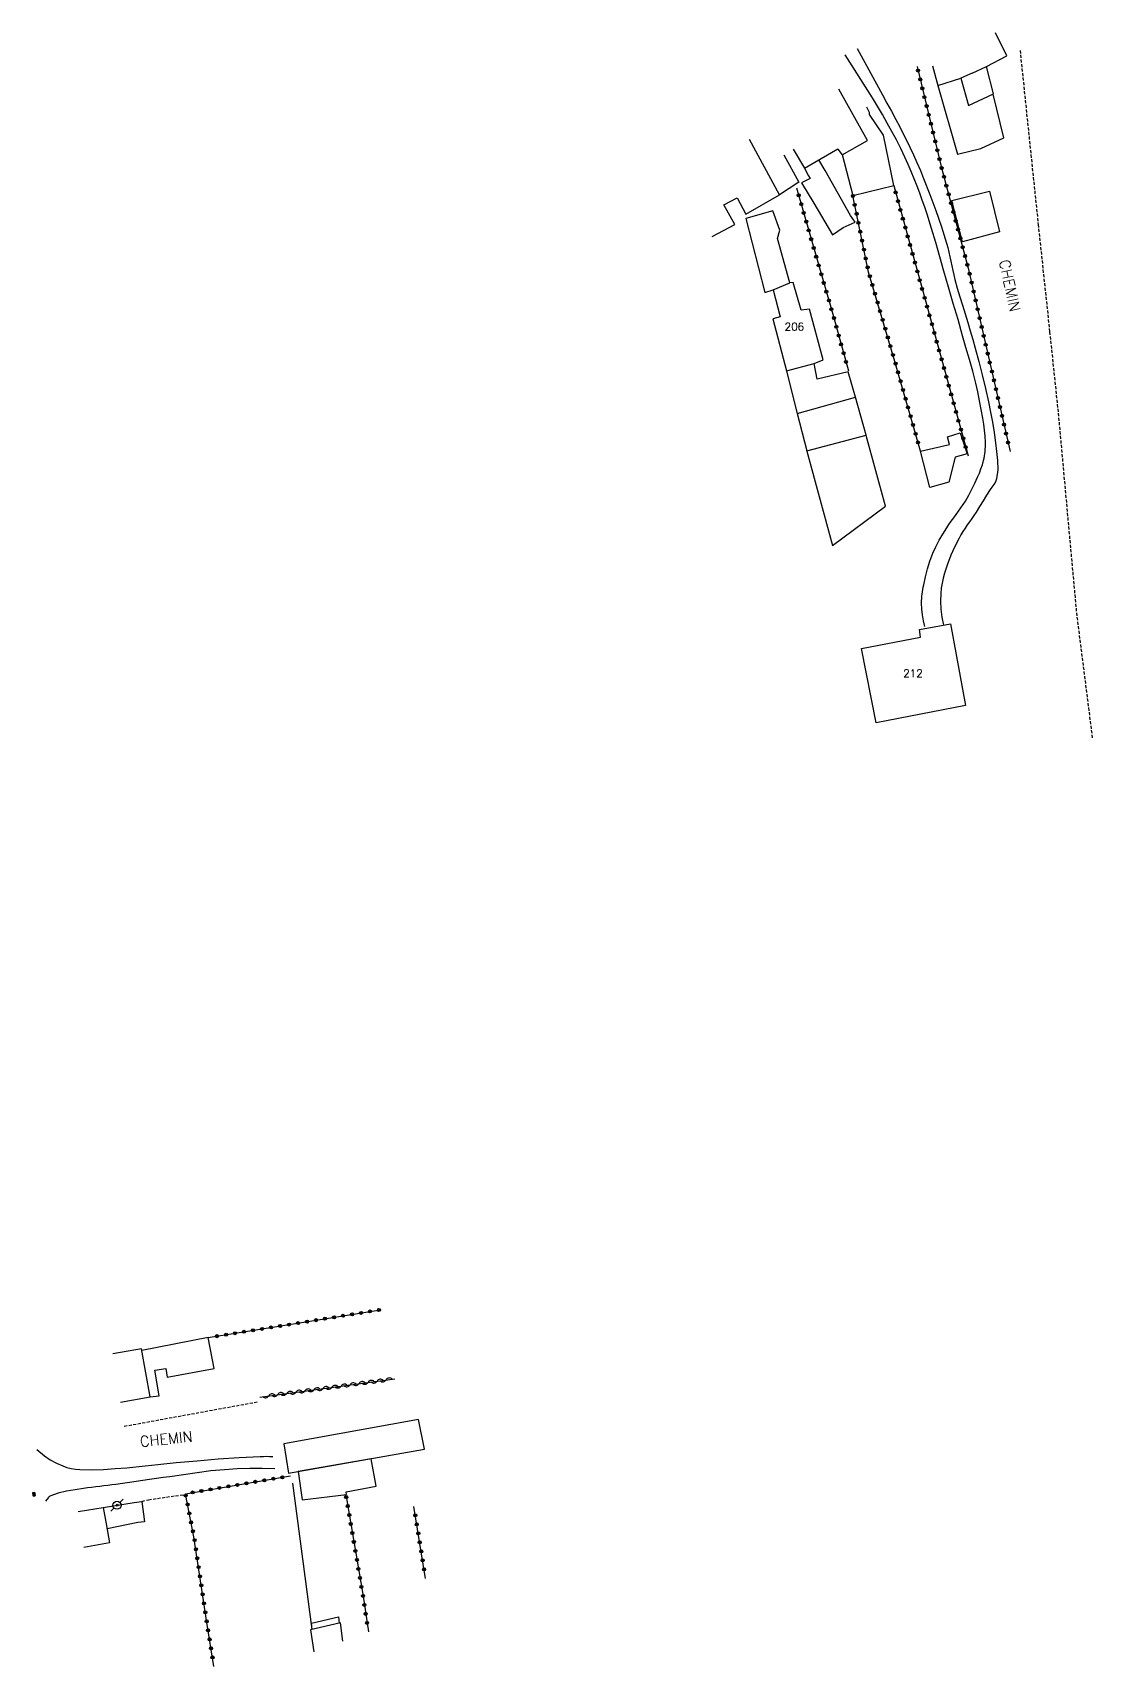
# Model space of a CAD drawing. Header units: millimetres. Extents: x 151369 to 152000, y 127000 to 127959.
# Drawn here: x 151368.6 to 151543.1, y 127690.3 to 127959.3 of the extents above; entities that cross this region are included whole.
import ezdxf
from ezdxf.enums import TextEntityAlignment as Align

# ---------------------------------------------------------------- set-up
doc = ezdxf.new("R2010")
doc.units = ezdxf.units.MM
doc.linetypes.add('DASHED', pattern=[0.75, 0.5, -0.25])
doc.layers.get('0').update_dxf_attribs({"linetype": 'CONTINUOUS'})
for name, color, linetype in [('W0071', 7, 'CONTINUOUS'), ('W0101', 7, 'CONTINUOUS'), ('W0104', 1, 'CONTINUOUS'), ('W0112', 1, 'DASHED'), ('W0310', 3, 'CONTINUOUS'), ('W0323', 7, 'CONTINUOUS'), ('W0330', 7, 'CONTINUOUS'), ('W0333', 7, 'CONTINUOUS'), ('W0401', 7, 'CONTINUOUS'), ('W0473', 7, 'CONTINUOUS'), ('W0989', 7, 'CONTINUOUS'), ('W0991', 7, 'CONTINUOUS')]:
    doc.layers.add(name, color=color, linetype=linetype)
doc.styles.get("Standard").update_dxf_attribs({"font": 'romans.shx', "width": 0.85})

# ---------------------------------------------------------------- blocks, each defined once
blk = doc.blocks.new('T473')
for p, q in [((-0.166667, 0.166667), (0.166667, -0.166667)), ((-0.166667, -0.166667), (0.166667, 0.166667)), ((0.500001, 0.500001), (1.000002, 1.000002)), ((-1.000002, -1.000002), (-0.500001, -0.500001))]:
    blk.add_line(p, q)
blk.add_ellipse((0, 0), major_axis=(0.471405, 0.471405), ratio=1, start_param=5.4977871438, end_param=11.780972451)
blk = doc.blocks.new('T401')
for p, q in [((-0.3, 0.3), (0, 0.3)), ((-0.3, -0.25), (-0.3, 0.3)), ((-0.3, 0.15), (0, 0.15)), ((-0.3, 0), (0, 0)), ((0, 0.3), (0, -0.25)), ((-0.3, -0.15), (0, -0.15)), ((-0.3, -0.25), (-0.3, -0.3)), ((-0.3, -0.3), (0, -0.3)), ((0, -0.3), (0, -0.25))]:
    blk.add_line(p, q)
blk = doc.blocks.new('t310o')
at = {"color": 0, "linetype": 'Continuous'}
for centre, start, end in [((-0.5, 0.38), 216.8699, 323.1304), ((0.5, -0.37), 36.8699, 143.1303)]:
    blk.add_arc(centre, 0.625, start, end, dxfattribs=at)
blk = doc.blocks.new('t323o')
at = {"color": 0, "linetype": 'Continuous'}
for radius in [0.25, 0.15]:
    blk.add_circle((0, 0), radius, dxfattribs=at)

msp = doc.modelspace()

# ---------------------------------------------------------------- linework, layer by layer
at = {"layer": 'W0071'}
for points in [[(151504.32, 127956.66), (151508.51, 127949.02), (151509.24, 127947.67), (151509.97, 127946.32), (151510.68, 127944.97), (151511.28, 127943.84), (151511.87, 127942.71), (151512.45, 127941.58), (151513.01, 127940.43), (151513.61, 127939.15), (151514.18, 127937.87), (151514.74, 127936.57), (151515.27, 127935.27), (151516.29, 127932.63), (151517.28, 127929.98), (151518.2, 127927.31), (151519.05, 127924.61), (151519.25, 127923.87), (151519.43, 127923.12), (151519.6, 127922.37), (151519.76, 127921.62), (151519.92, 127920.87), (151520.08, 127920.12), (151520.25, 127919.38), (151520.43, 127918.63), (151520.82, 127917.21), (151521.23, 127915.79), (151521.66, 127914.38), (151522.09, 127912.97), (151522.53, 127911.56), (151522.96, 127910.15), (151523.37, 127908.74), (151523.77, 127907.32), (151524.36, 127905.12), (151524.92, 127902.91), (151525.46, 127900.7), (151525.95, 127898.48), (151526.29, 127896.81), (151526.62, 127895.13), (151526.9, 127893.44), (151527.11, 127891.75), (151527.29, 127890.29), (151527.46, 127888.81), (151527.5, 127887.29), (151527.28, 127885.79), (151527.09, 127885.31), (151526.81, 127884.86), (151526.5, 127884.45), (151526.22, 127884.03), (151525.65, 127883.1), (151525.07, 127882.17), (151524.49, 127881.24), (151523.9, 127880.32), (151523.55, 127879.78), (151523.19, 127879.26), (151522.82, 127878.74), (151522.46, 127878.22), (151522.09, 127877.7), (151521.74, 127877.16), (151521.41, 127876.62), (151521.1, 127876.06), (151520.4, 127874.66), (151519.77, 127873.23), (151519.21, 127871.77), (151518.73, 127870.28), (151518.5, 127869.47), (151518.31, 127868.64), (151518.17, 127867.81), (151518.09, 127866.96), (151518.07, 127865.65), (151518.13, 127864.34), (151518.29, 127863.04), (151518.53, 127861.75)], [(151515.45, 127861.5), (151515.24, 127862.44), (151515.08, 127863.4), (151514.99, 127864.36), (151514.95, 127865.32), (151514.95, 127865.71), (151514.97, 127866.09), (151515, 127866.47), (151515.04, 127866.85), (151515.09, 127867.23), (151515.15, 127867.6), (151515.22, 127867.98), (151515.29, 127868.35), (151515.57, 127869.67), (151515.9, 127870.99), (151516.29, 127872.28), (151516.77, 127873.55), (151517.26, 127874.64), (151517.83, 127875.69), (151518.44, 127876.71), (151519.07, 127877.72), (151519.44, 127878.29), (151519.82, 127878.84), (151520.22, 127879.39), (151520.62, 127879.93), (151521.02, 127880.48), (151521.42, 127881.03), (151521.8, 127881.59), (151522.16, 127882.16), (151522.71, 127883.12), (151523.23, 127884.1), (151523.72, 127885.09), (151524.17, 127886.09), (151524.45, 127886.76), (151524.72, 127887.44), (151524.96, 127888.13), (151525.14, 127888.83), (151525.22, 127889.2), (151525.29, 127889.57), (151525.34, 127889.95), (151525.39, 127890.32), (151525.42, 127890.7), (151525.44, 127891.07), (151525.45, 127891.45), (151525.45, 127891.83), (151525.41, 127892.82), (151525.3, 127893.81), (151525.16, 127894.8), (151525, 127895.77), (151524.76, 127897.23), (151524.48, 127898.67), (151524.18, 127900.12), (151523.85, 127901.55), (151523.35, 127903.51), (151522.81, 127905.46), (151522.25, 127907.41), (151521.7, 127909.35), (151520.94, 127912.02), (151520.16, 127914.69), (151519.38, 127917.35), (151518.61, 127920.02), (151517.93, 127922.35), (151517.26, 127924.69), (151516.58, 127927.03), (151515.85, 127929.35), (151515.46, 127930.51), (151515.05, 127931.67), (151514.63, 127932.82), (151514.2, 127933.96), (151513.72, 127935.17), (151513.24, 127936.38), (151512.73, 127937.58), (151512.2, 127938.76), (151511.51, 127940.19), (151510.8, 127941.6), (151510.05, 127943), (151509.29, 127944.38), (151508.49, 127945.78), (151507.67, 127947.16), (151506.83, 127948.53), (151502.34, 127955.6)], [(151369.25, 127726.03), (151370.54, 127724.99), (151371.48, 127724.35), (151372.48, 127723.79), (151373.53, 127723.32), (151374.21, 127723.09), (151374.92, 127722.93), (151375.63, 127722.82), (151376.35, 127722.75), (151378.29, 127722.68), (151380.22, 127722.75), (151382.15, 127722.9), (151384.07, 127723.04), (151385.09, 127723.13), (151386.11, 127723.22), (151387.13, 127723.33), (151388.15, 127723.45), (151389.17, 127723.57), (151390.19, 127723.68), (151391.21, 127723.79), (151392.23, 127723.89), (151395.68, 127724.19), (151399.13, 127724.47), (151402.59, 127724.72), (151406.05, 127724.89), (151406.57, 127724.9), (151407.09, 127724.91), (151407.6, 127724.9), (151408.12, 127724.89)], [(151408.43, 127722.86), (151406.37, 127722.91), (151404.31, 127722.9), (151402.25, 127722.83), (151400.19, 127722.71), (151397.93, 127722.5), (151395.68, 127722.2), (151393.43, 127721.87), (151391.19, 127721.55), (151390.07, 127721.4), (151388.96, 127721.24), (151387.84, 127721.08), (151386.73, 127720.91), (151385.62, 127720.75), (151384.5, 127720.59), (151383.39, 127720.43), (151382.28, 127720.28), (151381.61, 127720.19), (151380.95, 127720.11), (151380.29, 127720.04), (151379.62, 127719.96), (151378.96, 127719.88), (151378.29, 127719.79), (151377.63, 127719.7), (151376.97, 127719.59), (151375.58, 127719.37), (151374.17, 127719.17), (151372.77, 127718.87), (151371.42, 127718.34), (151371.33, 127718.29), (151371.24, 127718.22), (151371.17, 127718.14), (151370.69, 127717.55)]]:
    msp.add_lwpolyline(points, dxfattribs=at)
at = {"layer": 'W0101'}
for points in [[(151525.64, 127953.67), (151528.97, 127955.45), (151527.12, 127959.25)], [(151516.74, 127953.82), (151517.6, 127950.58), (151521.39, 127951.79)], [(151523.28, 127952.57), (151525.64, 127953.67)], [(151523.28, 127952.57), (151521.39, 127951.79)], [(151501.13, 127940.12), (151501.14, 127940.1), (151501.87, 127939.14), (151506.04, 127941.52), (151501.33, 127949.93)], [(151484.56, 127932.06), (151486.01, 127929.37), (151491.56, 127932.56), (151486.63, 127941.69)], [(151493.81, 127940.05), (151495.66, 127936.96), (151501.13, 127940.12)], [(151480.44, 127925.72), (151484.21, 127927.68), (151482.36, 127930.89), (151482.39, 127930.9), (151484.56, 127932.06)], [(151490.49, 127916.9), (151491.64, 127912.48), (151490.42, 127912.16), (151492.67, 127903.59)], [(151490.49, 127916.9), (151493.26, 127918.06)], [(151497.23, 127904.82), (151498.71, 127905.42), (151496.48, 127913.72), (151495.12, 127913.55), (151493.81, 127918.12), (151493.26, 127918.06)], [(151492.67, 127903.59), (151497.23, 127904.82)], [(151383.03, 127733.85), (151387.93, 127734.69), (151386.51, 127742.59), (151381.77, 127741.78)], [(151376.06, 127715.81), (151380.18, 127716.51), (151380.67, 127713.81)], [(151380.67, 127713.81), (151380.67, 127713.8), (151381.23, 127710.69), (151377.03, 127709.9)]]:
    msp.add_lwpolyline(points, dxfattribs=at)
msp.add_lwpolyline([(151505.04, 127857.89), (151514.76, 127859.74), (151514.58, 127860.99), (151519.68, 127861.93), (151522.17, 127848.48), (151507.44, 127845.66)], close=True, dxfattribs=at)
at = {"layer": 'W0104'}
for points in [[(151521.39, 127951.79), (151522.66, 127947.29), (151526.79, 127949.16), (151525.64, 127953.7), (151525.64, 127953.67)], [(151517.6, 127950.58), (151520.83, 127939.23), (151524.72, 127940.21), (151528.48, 127941.92), (151526.7, 127949.12)], [(151501.84, 127939.19), (151503.61, 127932.44), (151510.35, 127934.07), (151508.64, 127942.4), (151506.38, 127945.79), (151506.34, 127946.12), (151505.91, 127947.01)], [(151492.27, 127939.15), (151494.71, 127934.65), (151491.56, 127932.56)], [(151495.66, 127936.96), (151496.33, 127935.66), (151496.57, 127935.27), (151495.14, 127934.56), (151497.21, 127931.2), (151500.26, 127925.96), (151502.05, 127927.17), (151503.99, 127928.08), (151503.22, 127929.14), (151503.21, 127929.17), (151499.07, 127936.58), (151498, 127938.32)], [(151493.26, 127918.06), (151491.24, 127925.36), (151491.61, 127926.73), (151490.47, 127929.92), (151485.98, 127928.67)], [(151485.98, 127928.67), (151489.15, 127916.51), (151490.49, 127916.9)], [(151492.67, 127903.59), (151492.68, 127903.56), (151494.47, 127896.59), (151496.03, 127890.44), (151496.04, 127890.39), (151500.29, 127874.82), (151509.01, 127881.33), (151505.83, 127892.97), (151505.83, 127893), (151504.06, 127899.24), (151502.84, 127903.4), (151497.74, 127902.23), (151497.23, 127904.82)], [(151494.47, 127896.59), (151504.06, 127899.24)], [(151496.03, 127890.44), (151505.83, 127893)], [(151514.77, 127890.35), (151519.54, 127891.49), (151519.22, 127892.72), (151521.31, 127893.37), (151522.43, 127889.95), (151520.44, 127889.4), (151519.4, 127885.25), (151516.27, 127884.36)], [(151516.27, 127884.36), (151514.77, 127890.35)], [(151380.18, 127716.51), (151385.28, 127717.29), (151385.31, 127717.32), (151386.58, 127717.49), (151386.98, 127714.14), (151385.89, 127714.02), (151380.82, 127712.98)], [(151414.6, 127696.41), (151414.47, 127697.46), (151418.91, 127698.47), (151419.02, 127697.45)], [(151419.65, 127694.46), (151419.28, 127697.51), (151414.35, 127696.35), (151414.86, 127692.7)]]:
    msp.add_lwpolyline(points, dxfattribs=at)
for points in [[(151519.92, 127931.61), (151526.1, 127933.18), (151527.75, 127926.45), (151521.67, 127924.84)], [(151410.71, 127722.12), (151433.11, 127726.07), (151432.09, 127730.99), (151409.95, 127726.99)], [(151412.28, 127722.39), (151412.93, 127717.76), (151420.27, 127718.6), (151420.21, 127719.07), (151425.11, 127720.01), (151424.33, 127724.52)]]:
    msp.add_lwpolyline(points, close=True, dxfattribs=at)
at = {"layer": 'W0112'}
for points in [[(151531.15, 127956.33), (151531.15, 127956.33), (151534.13, 127927.7), (151536.02, 127910.01), (151537.43, 127896.62), (151540.43, 127863.77), (151543.05, 127843.09)], [(151383.67, 127729.87), (151405.56, 127733.87)], [(151386.58, 127717.49), (151387.66, 127717.77), (151393.8, 127718.66)]]:
    msp.add_lwpolyline(points, dxfattribs=at)
at = {"layer": 'W0310'}
msp.add_lwpolyline([(151405.97, 127734.66), (151428.2, 127737.67)], dxfattribs=at)
at = {"layer": 'W0323'}
for points in [[(151514.19, 127953.69), (151514.19, 127953.69), (151518.24, 127936.99), (151522.62, 127920.51), (151529.51, 127890.33)], [(151494.35, 127933.72), (151497.78, 127921.67), (151500.44, 127912.53), (151502.88, 127903.61)], [(151514.77, 127890.35), (151510.55, 127905.13), (151506.22, 127919.85), (151503.61, 127932.44)], [(151510.35, 127934.07), (151522.6, 127889.58)], [(151397.46, 127744.45), (151425.87, 127749.04)], [(151398.43, 127690.34), (151397.25, 127697.57), (151395.14, 127711.66), (151393.72, 127718.76), (151411.03, 127721.68)], [(151420.19, 127718.3), (151422.97, 127701.9), (151423.86, 127696.01)], [(151433.28, 127704.82), (151433.23, 127705.14), (151431.34, 127716.66)]]:
    msp.add_lwpolyline(points, dxfattribs=at)
at = {"layer": 'W0330'}
msp.add_lwpolyline([(151414.6, 127696.41), (151411.43, 127720.5)], dxfattribs=at)
at = {"layer": 'W0333'}
msp.add_lwpolyline([(151387.93, 127734.69), (151389.39, 127734.88), (151388.71, 127739.1), (151390.5, 127739.35), (151390.74, 127737.92), (151398.45, 127739.34), (151397.5, 127744.45), (151386.56, 127742.31)], dxfattribs=at)

# ---------------------------------------------------------------- block references
at = {"layer": 'W0310', "rotation": 7.7053544950411}
for p in [(151408.94, 127735.07), (151410.43, 127735.27), (151411.92, 127735.47), (151413.4, 127735.67), (151414.89, 127735.87), (151416.38, 127736.07), (151417.86, 127736.27), (151419.35, 127736.47), (151420.83, 127736.68), (151422.32, 127736.88), (151423.81, 127737.08), (151425.29, 127737.28), (151426.78, 127737.48), (151407.46, 127734.87)]:
    msp.add_blockref('t310o', p, dxfattribs=at)
at = {"layer": 'W0323'}
for p, rotation in [((151514.36, 127953.02), 283.6186268692447), ((151514.71, 127951.56), 283.6186268692447), ((151515.06, 127950.1), 283.6186268692447), ((151515.41, 127948.64), 283.6186268692447), ((151515.77, 127947.19), 283.6186268692447), ((151516.12, 127945.73), 283.6186268692447), ((151516.47, 127944.27), 283.6186268692447), ((151516.83, 127942.81), 283.6186268692447), ((151517.18, 127941.36), 283.6186268692447), ((151517.53, 127939.9), 283.6186268692447), ((151517.89, 127938.44), 283.6186268692447), ((151518.24, 127936.98), 284.8963411828139), ((151518.63, 127935.53), 284.8963411828139), ((151519.01, 127934.08), 284.8963411828139), ((151494.71, 127932.48), 285.8920063675628), ((151503.63, 127932.37), 101.6645545461115), ((151510.65, 127932.97), 285.3969024525502), ((151511.05, 127931.52), 285.3969024525502), ((151519.4, 127932.63), 284.8963411828139), ((151495.12, 127931.03), 285.8920063675628), ((151495.53, 127929.59), 285.8920063675628), ((151503.93, 127930.9), 101.6645545461115), ((151504.24, 127929.43), 101.6645545461115), ((151511.45, 127930.08), 285.3969024525502), ((151511.85, 127928.63), 285.3969024525502), ((151519.78, 127931.18), 284.8963411828139), ((151520.17, 127929.73), 284.8963411828139), ((151495.94, 127928.15), 285.8920063675628), ((151496.35, 127926.7), 285.8920063675628), ((151504.54, 127927.96), 101.6645545461115), ((151504.84, 127926.49), 101.6645545461115), ((151512.25, 127927.18), 285.3969024525502), ((151520.55, 127928.28), 284.8963411828139), ((151520.94, 127926.84), 284.8963411828139), ((151496.76, 127925.26), 285.8920063675628), ((151497.17, 127923.82), 285.8920063675628), ((151505.15, 127925.02), 101.6645545461115), ((151505.45, 127923.55), 101.6645545461115), ((151512.64, 127925.74), 285.3969024525502), ((151513.04, 127924.29), 285.3969024525502), ((151521.33, 127925.39), 284.8963411828139), ((151521.71, 127923.94), 284.8963411828139), ((151497.58, 127922.38), 285.8920063675628), ((151498, 127920.94), 286.202440819902), ((151505.75, 127922.09), 101.6645545461115), ((151506.06, 127920.62), 101.6645545461115), ((151513.44, 127922.85), 285.3969024525502), ((151513.84, 127921.4), 285.3969024525502), ((151522.1, 127922.49), 284.8963411828139), ((151522.48, 127921.04), 284.8963411828139), ((151498.42, 127919.49), 286.202440819902), ((151498.83, 127918.05), 286.202440819902), ((151506.42, 127919.16), 106.4030300256249), ((151514.24, 127919.95), 285.3969024525502), ((151514.63, 127918.51), 285.3969024525502), ((151522.83, 127919.58), 282.8547954816876), ((151523.17, 127918.12), 282.8547954816876), ((151499.25, 127916.61), 286.202440819902), ((151506.84, 127917.72), 106.4030300256249), ((151507.26, 127916.28), 106.4030300256249), ((151515.03, 127917.06), 285.3969024525502), ((151515.43, 127915.61), 285.3969024525502), ((151523.5, 127916.65), 282.8547954816876), ((151523.84, 127915.19), 282.8547954816876), ((151499.67, 127915.17), 286.202440819902), ((151500.09, 127913.73), 286.202440819902), ((151507.69, 127914.84), 106.4030300256249), ((151508.11, 127913.41), 106.4030300256249), ((151515.83, 127914.17), 285.3969024525502), ((151516.23, 127912.72), 285.3969024525502), ((151524.17, 127913.73), 282.8547954816876), ((151500.51, 127912.29), 285.2855610582634), ((151500.9, 127910.84), 285.2855610582634), ((151508.54, 127911.97), 106.4030300256249), ((151508.96, 127910.53), 106.4030300256249), ((151516.63, 127911.28), 285.3969024525502), ((151517.02, 127909.83), 285.3969024525502), ((151524.5, 127912.27), 282.8547954816876), ((151524.84, 127910.8), 282.8547954816876), ((151501.3, 127909.4), 285.2855610582634), ((151501.69, 127907.95), 285.2855610582634), ((151509.38, 127909.09), 106.4030300256249), ((151509.81, 127907.65), 106.4030300256249), ((151517.42, 127908.38), 285.3969024525502), ((151525.17, 127909.34), 282.8547954816876), ((151525.5, 127907.88), 282.8547954816876), ((151502.09, 127906.5), 285.2855610582634), ((151502.48, 127905.06), 285.2855610582634), ((151510.23, 127906.21), 106.4030300256249), ((151510.65, 127904.77), 105.956659278677), ((151517.82, 127906.94), 285.3969024525502), ((151518.22, 127905.49), 285.3969024525502), ((151525.84, 127906.42), 282.8547954816876), ((151526.17, 127904.96), 282.8547954816876), ((151511.06, 127903.33), 105.956659278677), ((151511.48, 127901.89), 105.956659278677), ((151518.62, 127904.05), 285.3969024525502), ((151519.02, 127902.6), 285.3969024525502), ((151526.51, 127903.49), 282.8547954816876), ((151526.84, 127902.03), 282.8547954816876), ((151511.89, 127900.44), 105.956659278677), ((151519.41, 127901.15), 285.3969024525502), ((151519.81, 127899.71), 285.3969024525502), ((151527.17, 127900.57), 282.8547954816876), ((151527.51, 127899.11), 282.8547954816876), ((151512.3, 127899), 105.956659278677), ((151512.71, 127897.56), 105.956659278677), ((151520.21, 127898.26), 285.3969024525502), ((151520.61, 127896.81), 285.3969024525502), ((151527.84, 127897.64), 282.8547954816876), ((151513.12, 127896.12), 105.956659278677), ((151513.54, 127894.68), 105.956659278677), ((151521.01, 127895.37), 285.3969024525502), ((151521.41, 127893.92), 285.3969024525502), ((151528.17, 127896.18), 282.8547954816876), ((151528.51, 127894.72), 282.8547954816876), ((151513.95, 127893.23), 105.956659278677), ((151514.36, 127891.79), 105.956659278677), ((151521.8, 127892.48), 285.3969024525502), ((151522.2, 127891.03), 285.3969024525502), ((151528.84, 127893.26), 282.8547954816876), ((151529.18, 127891.79), 282.8547954816876), ((151422.64, 127748.52), 9.17623358034703), ((151424.12, 127748.76), 9.17623358034703), ((151425.6, 127748.99), 9.17623358034703), ((151406.35, 127745.89), 9.17623358034703), ((151407.83, 127746.12), 9.17623358034703), ((151409.31, 127746.36), 9.17623358034703), ((151410.79, 127746.6), 9.17623358034703), ((151412.27, 127746.84), 9.17623358034703), ((151413.75, 127747.08), 9.17623358034703), ((151415.23, 127747.32), 9.17623358034703), ((151416.71, 127747.56), 9.17623358034703), ((151418.2, 127747.8), 9.17623358034703), ((151419.68, 127748.04), 9.17623358034703), ((151421.16, 127748.28), 9.17623358034703), ((151398.94, 127744.69), 9.17623358034703), ((151400.43, 127744.93), 9.17623358034703), ((151401.91, 127745.17), 9.17623358034703), ((151403.39, 127745.41), 9.17623358034703), ((151404.87, 127745.65), 9.17623358034703), ((151394.9, 127718.96), 9.59753070376219), ((151396.38, 127719.21), 9.59753070376219), ((151397.86, 127719.46), 9.59753070376219), ((151399.33, 127719.71), 9.59753070376219), ((151400.81, 127719.96), 9.59753070376219), ((151402.29, 127720.21), 9.59753070376219), ((151403.77, 127720.46), 9.59753070376219), ((151405.25, 127720.71), 9.59753070376219), ((151406.73, 127720.96), 9.59753070376219), ((151408.21, 127721.21), 9.59753070376219), ((151409.69, 127721.46), 9.59753070376219), ((151393.78, 127718.45), 101.3238968362273), ((151394.08, 127716.98), 101.3238968362273), ((151420.2, 127718.21), 279.6322195449431), ((151420.46, 127716.73), 279.6322195449431), ((151394.37, 127715.51), 101.3238968362273), ((151394.67, 127714.04), 101.3238968362273), ((151420.71, 127715.25), 279.6322195449431), ((151420.96, 127713.77), 279.6322195449431), ((151431.58, 127715.19), 99.29286824544276), ((151431.82, 127713.71), 99.29286824544276), ((151394.96, 127712.57), 101.3238968362273), ((151395.23, 127711.1), 98.51405938805327), ((151421.21, 127712.29), 279.6322195449431), ((151432.07, 127712.23), 99.29286824544276), ((151395.45, 127709.61), 98.51405938805327), ((151421.46, 127710.81), 279.6322195449431), ((151421.71, 127709.34), 279.6322195449431), ((151432.31, 127710.75), 99.29286824544276), ((151432.55, 127709.26), 99.29286824544276), ((151395.67, 127708.13), 98.51405938805327), ((151395.89, 127706.65), 98.51405938805327), ((151421.96, 127707.86), 279.6322195449431), ((151422.21, 127706.38), 279.6322195449431), ((151432.79, 127707.78), 99.29286824544276), ((151433.03, 127706.3), 99.29286824544276), ((151396.12, 127705.16), 98.51405938805327), ((151396.34, 127703.68), 98.51405938805327), ((151422.46, 127704.9), 279.6322195449431), ((151422.71, 127703.42), 279.6322195449431), ((151396.56, 127702.2), 98.51405938805327), ((151396.78, 127700.71), 98.51405938805327), ((151422.97, 127701.94), 279.6322195449431), ((151423.19, 127700.46), 278.5775671370072), ((151397, 127699.23), 98.51405938805327), ((151397.23, 127697.74), 98.51405938805327), ((151423.41, 127698.98), 278.5775671370072), ((151423.64, 127697.49), 278.5775671370072), ((151397.46, 127696.26), 99.22052544281883), ((151397.71, 127694.78), 99.22052544281883), ((151397.95, 127693.3), 99.22052544281883), ((151398.19, 127691.82), 99.22052544281883)]:
    msp.add_blockref('t323o', p, dxfattribs=dict(at, rotation=rotation))
at = {"layer": 'W0401', "rotation": 10.06206074281003}
msp.add_blockref('T401', (151368.93, 127718.71), dxfattribs=at)
at = {"layer": 'W0473'}
msp.add_blockref('T473', (151382.47, 127716.86), dxfattribs=at)

# ---------------------------------------------------------------- texts
at = {"layer": 'W0989'}
for rotation, p in [(282.2449, (151527.69, 127921.68)), (5.9587, (151386.34, 127726.45))]:
    msp.add_text('CHEMIN', height=1.75, rotation=rotation, dxfattribs=at).set_placement(p)
at = {"layer": 'W0991'}
for s, p in [('206', (151494, 127910.86)), ('212', (151513.52, 127853.79))]:
    msp.add_text(s, height=1.25, dxfattribs=at).set_placement(p, align=Align.MIDDLE_CENTER)

doc.saveas('drawing.dxf')
